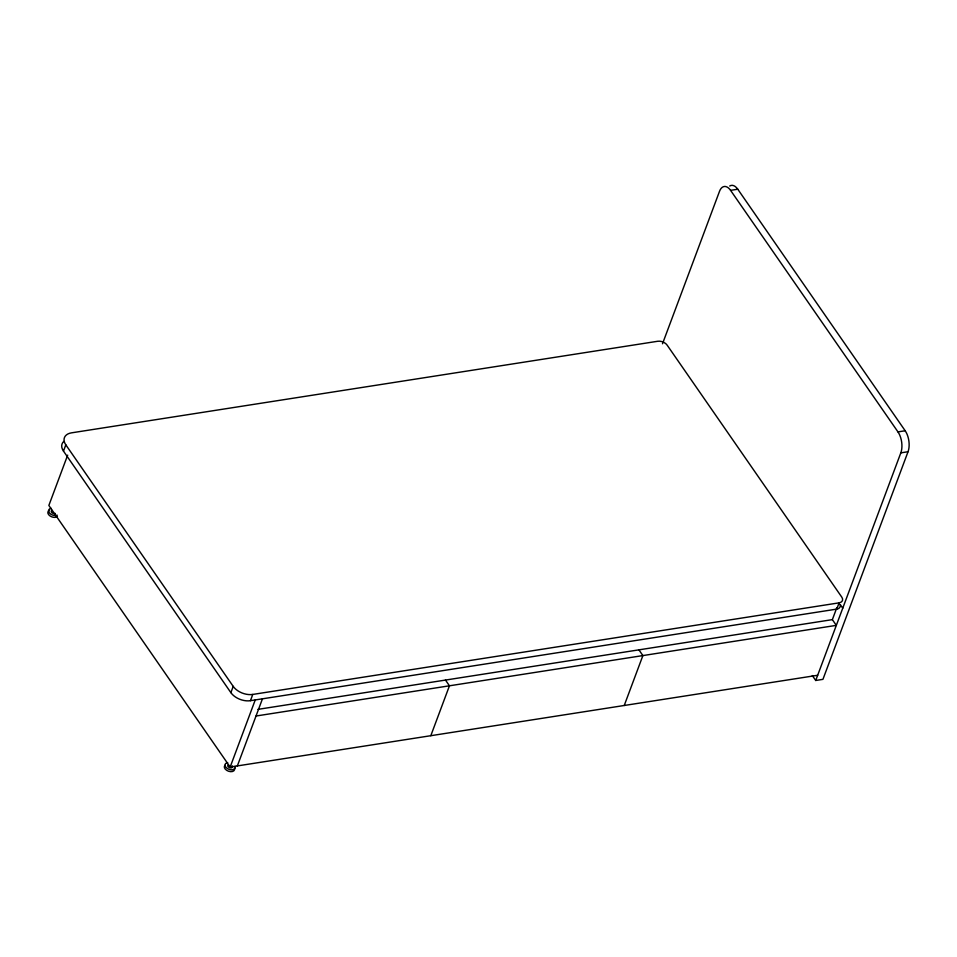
<?xml version="1.0" encoding="UTF-8"?>
<svg xmlns="http://www.w3.org/2000/svg" width="957" height="957" viewBox="0 0 957 957"><rect width="100%" height="100%" fill="white"/><g stroke="black" fill="none" stroke-linecap="round" stroke-linejoin="round"><path stroke-width="1.44" d="M63.473 451.094L65.818 444.838A14.977 9.367 20.5 0 1 71.476 432.851L657.794 341.254A7.13 4.462 20.5 0 1 667.113 345.094L841.789 597.144A7.13 4.462 20.5 0 1 839.086 602.85L836.753 609.107L250.435 700.691A14.977 9.367 20.5 0 1 230.876 692.641L63.473 451.094A14.977 9.367 20.5 0 1 63.76 441.428M67.672 455.125L48.855 505.452L230.159 767.047L817.673 675.271M230.876 692.641L233.209 686.384L65.818 444.838M250.435 700.691L252.78 694.435L839.086 602.85M230.159 767.047L255.244 699.938M237.36 765.911L262.457 698.813M430.806 735.706L449.455 685.798L445.483 680.068M662.507 343.778L719.532 191.268A14.977 7.823 81.1 0 1 730.574 190.347L737.775 189.223L905.178 430.758A14.977 7.823 81.1 0 1 908.037 451.728L822.936 679.35L815.723 680.475L812.314 675.57M624.239 705.488L642.889 655.581L638.917 649.851M256.021 716.015L836.322 625.364L832.363 619.634L836.813 607.731M815.723 680.475L900.824 452.864A14.977 7.823 81.1 0 0 897.965 431.894L730.574 190.347M897.965 431.894L905.178 430.758M900.824 452.864L908.037 451.728M257.959 709.364L832.363 619.634M840.282 604.585L842.758 608.173M252.78 694.435A14.977 9.367 20.5 0 1 233.209 686.384M840.102 604.657A7.13 4.462 20.5 0 1 836.753 609.107M729.712 186.005A14.977 7.823 81.1 0 1 737.775 189.223M234.465 768.268A5.347 3.338 20.5 0 1 228.699 771.294A5.347 3.338 20.5 0 1 225.062 765.277M235.147 766.449A5.347 3.338 20.5 0 1 231.809 769.847A5.347 3.338 20.5 0 1 225.445 766.593A5.347 3.338 20.5 0 1 227.67 762.621M232.252 765.875A2.5 1.555 20.5 0 1 230.099 767.813A2.5 1.555 20.5 0 1 228.101 764.918M57.396 516.493A5.347 3.338 20.5 0 1 49.776 515.763A5.347 3.338 20.5 0 1 49.429 510.464M57.241 515.189A5.347 3.338 20.5 0 1 49.537 513.084A5.347 3.338 20.5 0 1 51.188 508.334M55.339 513.442A2.5 1.555 20.5 0 1 51.941 512.665A2.5 1.555 20.5 0 1 52.013 510.392"/></g></svg>
